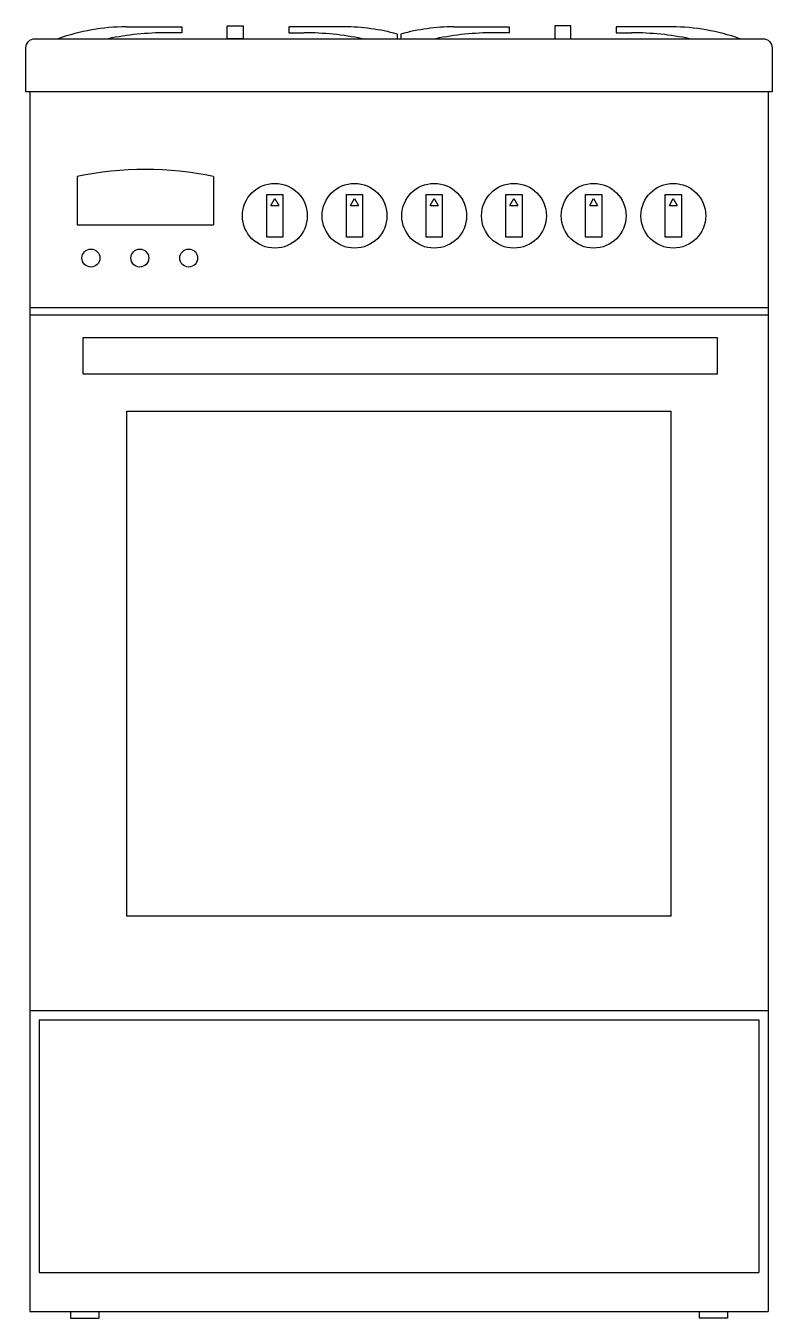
# Model space of a CAD drawing. Header units: millimetres. Extents: x -30 to 470, y 0 to 866.
import ezdxf

# ---------------------------------------------------------------- set-up
doc = ezdxf.new("R2010")
doc.units = ezdxf.units.MM
doc.layers.add('ceco.net 304', color=7, linetype='Continuous')

msp = doc.modelspace()

# ---------------------------------------------------------------- linework, layer by layer
at = {"layer": 'ceco.net 304'}
for p, q in [((37.25, 865.42), (74.42, 865.42)), ((74.42, 861.39), (64.18, 861.39)), ((74.42, 865.42), (74.42, 861.39)), ((183.35, 865.42), (146.18, 865.42)), ((146.18, 865.42), (146.18, 861.39)), ((146.18, 861.39), (156.42, 861.39)), ((218.72, 860.55), (218.72, 857.42)), ((221.29, 860.55), (221.29, 857.42)), ((256.65, 865.42), (293.83, 865.42)), ((293.83, 861.39), (283.58, 861.39)), ((293.83, 865.42), (293.83, 861.39)), ((402.76, 865.42), (365.58, 865.42)), ((365.58, 865.42), (365.58, 861.39)), ((365.58, 861.39), (375.83, 861.39)), ((-27.33, 821.84), (-27.33, 4.57)), ((467.33, 821.84), (467.33, 4.57)), ((4.36, 764.99), (4.36, 732.7)), ((95.8, 764.98), (95.8, 732.7)), ((131.42, 724.45), (131.42, 753.06)), ((131.42, 753.06), (142.24, 753.06)), ((134.19, 745.73), (136.83, 750.3)), ((134.19, 745.73), (139.47, 745.73)), ((136.83, 750.3), (139.47, 745.73)), ((142.24, 753.06), (142.24, 724.45)), ((184.81, 724.45), (184.81, 753.06)), ((184.81, 753.06), (195.63, 753.06)), ((187.58, 745.73), (190.22, 750.3)), ((187.58, 745.73), (192.86, 745.73)), ((190.22, 750.3), (192.86, 745.73)), ((195.63, 753.06), (195.63, 724.45)), ((238.2, 724.45), (238.2, 753.06)), ((238.2, 753.06), (249.03, 753.06)), ((240.98, 745.73), (243.61, 750.3)), ((240.98, 745.73), (246.25, 745.73)), ((243.61, 750.3), (246.25, 745.73)), ((249.03, 753.06), (249.03, 724.45)), ((291.59, 724.45), (291.59, 753.06)), ((291.59, 753.06), (302.42, 753.06)), ((294.37, 745.73), (297.01, 750.3)), ((294.37, 745.73), (299.65, 745.73)), ((297.01, 750.3), (299.65, 745.73)), ((302.42, 753.06), (302.42, 724.45)), ((344.99, 724.45), (344.99, 753.06)), ((344.99, 753.06), (355.81, 753.06)), ((347.76, 745.73), (350.4, 750.3)), ((347.76, 745.73), (353.04, 745.73)), ((350.4, 750.3), (353.04, 745.73)), ((355.81, 753.06), (355.81, 724.45)), ((398.38, 724.45), (398.38, 753.06)), ((398.38, 753.06), (409.21, 753.06)), ((401.15, 745.73), (403.79, 750.3)), ((401.15, 745.73), (406.43, 745.73)), ((403.79, 750.3), (406.43, 745.73)), ((409.21, 753.06), (409.21, 724.45)), ((4.36, 732.7), (95.8, 732.7)), ((142.24, 724.45), (131.42, 724.45)), ((195.63, 724.45), (184.81, 724.45)), ((249.03, 724.45), (238.2, 724.45)), ((302.42, 724.45), (291.59, 724.45)), ((355.81, 724.45), (344.99, 724.45)), ((409.21, 724.45), (398.38, 724.45)), ((-27.33, 677.24), (467.33, 677.24)), ((-27.33, 672.38), (467.33, 672.38)), ((37.73, 269.31), (37.73, 607.88)), ((37.73, 607.88), (402.28, 607.88)), ((402.28, 269.31), (402.28, 607.88)), ((402.28, 269.31), (37.73, 269.31)), ((-27.33, 206.14), (467.33, 206.14)), ((-21.17, 199.97), (-21.17, 30.64)), ((-21.17, 199.97), (461.17, 199.97)), ((461.17, 199.97), (461.17, 30.64)), ((-21.17, 30.64), (461.17, 30.64)), ((-27.33, 4.57), (467.33, 4.57)), ((0, 4.57), (0, 0)), ((0, 0), (18.87, 0)), ((18.87, 4.57), (18.87, 0)), ((421.14, 4.57), (421.14, 0)), ((440.01, 0), (421.14, 0)), ((440.01, 4.57), (440.01, 0))]:
    msp.add_line(p, q, dxfattribs=at)
msp.add_lwpolyline([(-23.83, 857.42), (463.84, 857.42, -0.414214), (470, 851.26), (470, 821.84), (-30, 821.84), (-30, 851.26, -0.414214)], format="xyb", close=True, dxfattribs=at)
for points in [[(104.92, 866.02), (115.51, 866.02), (115.51, 857.42), (104.92, 857.42)], [(335.09, 866.02), (324.49, 866.02), (324.49, 857.42), (335.09, 857.42)], [(8.43, 657.13), (433.1, 657.13), (433.1, 632.53), (8.43, 632.53)]]:
    msp.add_lwpolyline(points, close=True, dxfattribs=at)
for centre, radius in [((136.83, 738.75), 21.71), ((190.22, 738.75), 21.71), ((243.61, 738.75), 21.71), ((297.01, 738.75), 21.71), ((350.4, 738.75), 21.71), ((403.79, 738.75), 21.71), ((13.59, 710.41), 6.01), ((46.35, 710.41), 6.01), ((79.1, 710.41), 6.01)]:
    msp.add_circle(centre, radius, dxfattribs=at)
for centre, radius, start, end in [((38.98, 721.91), 143.52, 90.68923, 109.22318), ((64.47, 666.22), 195.17, 90.08559, 101.57301), ((156.13, 666.22), 195.17, 78.42699, 89.91441), ((181.63, 721.91), 143.52, 75.02309, 89.31077), ((258.38, 721.91), 143.52, 90.68923, 104.97691), ((283.88, 666.22), 195.17, 90.08559, 101.57301), ((375.53, 666.22), 195.17, 78.42699, 89.91441), ((401.03, 721.91), 143.52, 70.77682, 89.31077), ((50.08, 551.78), 218.05, 77.8941, 102.1015)]:
    msp.add_arc(centre, radius, start, end, dxfattribs=at)

doc.saveas('drawing.dxf')
